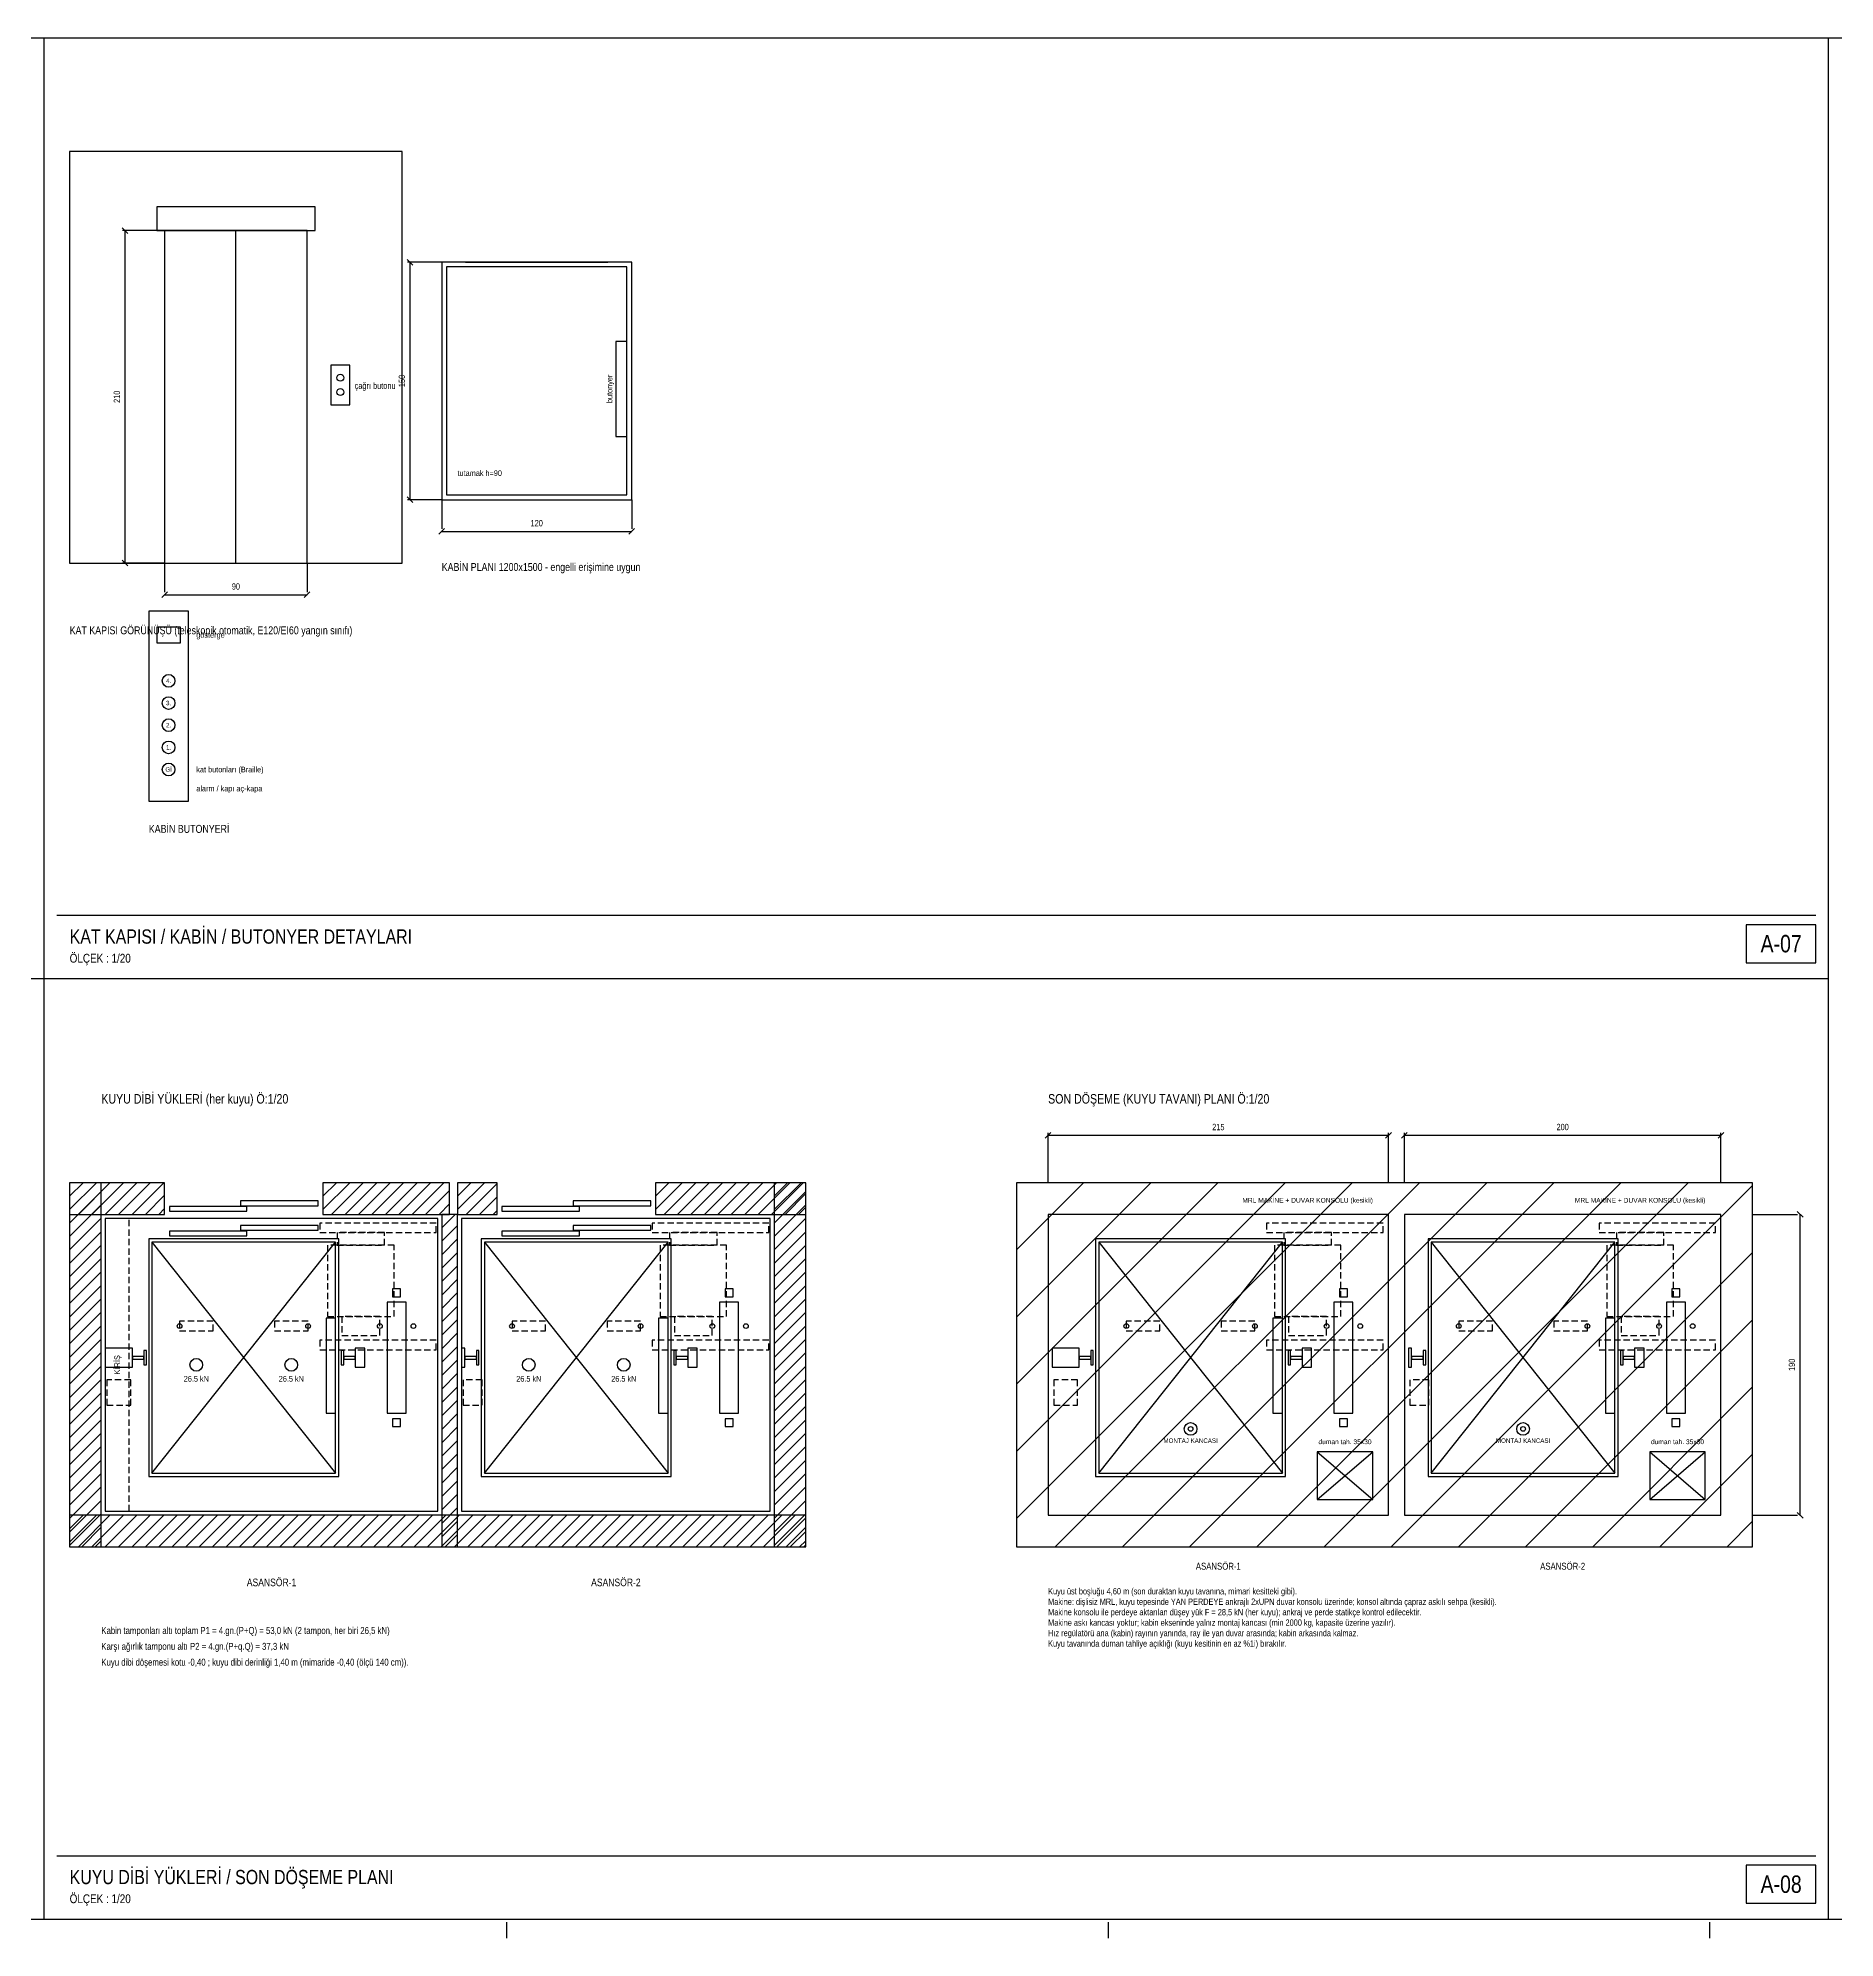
# Model space of a CAD drawing. Header units: centimetres. Extents: x 0 to 13360, y -30 to 2970.
# Drawn here: x 6010 to 8847, y -30 to 2970 of the extents above; entities that cross this region are included whole.
import ezdxf
from ezdxf.enums import TextEntityAlignment as Align

# ---------------------------------------------------------------- set-up
doc = ezdxf.new("R2010")
doc.units = ezdxf.units.CM
doc.linetypes.add('CENTER', pattern=[40, 25, -5, 5, -5])
doc.linetypes.add('DASHED', pattern=[15, 10, -5])
for name, color, linetype in [('SCOTT-ANTET', 4, 'CONTINUOUS'), ('SCOTT-BASLIK', 5, 'CONTINUOUS'), ('SCOTT-CERCEVE', 7, 'CONTINUOUS'), ('SCOTT-DUVAR', 7, 'CONTINUOUS'), ('SCOTT-EKSEN', 8, 'CENTER'), ('SCOTT-HALAT', 6, 'CONTINUOUS'), ('SCOTT-KA', 30, 'CONTINUOUS'), ('SCOTT-KABIN', 5, 'CONTINUOUS'), ('SCOTT-KAPI', 3, 'CONTINUOUS'), ('SCOTT-KIRIS', 1, 'DASHED'), ('SCOTT-MOTOR', 6, 'CONTINUOUS'), ('SCOTT-MOTOR-GIZLI', 6, 'DASHED'), ('SCOTT-OLCU', 3, 'CONTINUOUS'), ('SCOTT-RAY', 1, 'CONTINUOUS'), ('SCOTT-SIVA', 8, 'CONTINUOUS'), ('SCOTT-TARAMA', 8, 'CONTINUOUS'), ('SCOTT-YAZI', 4, 'CONTINUOUS'), ('SCOTT-YUK', 1, 'CONTINUOUS')]:
    doc.layers.add(name, color=color, linetype=linetype)
doc.styles.get("Standard").update_dxf_attribs({"font": 'arial.ttf', "width": 0.8})

msp = doc.modelspace()

# ---------------------------------------------------------------- linework, layer by layer
at = {"layer": 'SCOTT-ANTET'}
for p, q in [((6039.9, 1585), (8817.4, 1585)), ((6039.9, 100), (8817.4, 100))]:
    msp.add_line(p, q, dxfattribs=at)
for points in [[(8707.4, 1510), (8817.4, 1510), (8817.4, 1570), (8707.4, 1570)], [(8707.4, 25), (8817.4, 25), (8817.4, 85), (8707.4, 85)]]:
    msp.add_lwpolyline(points, close=True, dxfattribs=at)
at = {"layer": 'SCOTT-CERCEVE'}
for p, q in [((6019.9, 0), (6019.9, 2970)), ((8837.4, 0), (8837.4, 2970)), ((4268.2, 1485), (6019.9, 1485)), ((6019.9, 1485), (8837.4, 1485))]:
    msp.add_line(p, q, dxfattribs=at)
for points in [[(0, 0), (13359.9, 0), (13359.9, 2970), (0, 2970)], [(100, 0), (13334.9, 0), (13334.9, 2970), (100, 2970)]]:
    msp.add_lwpolyline(points, close=True, dxfattribs=at)
at = {"layer": 'SCOTT-DUVAR'}
for points in [[(6059.9, 2141), (6584.9, 2141), (6584.9, 2791), (6059.9, 2791)], [(6059.9, 587.5), (6109.9, 587.5), (6109.9, 1162.5), (6059.9, 1162.5)], [(6059.9, 1112.5), (6209.9, 1112.5), (6209.9, 1162.5), (6059.9, 1162.5)], [(6459.9, 1112.5), (6659.9, 1112.5), (6659.9, 1162.5), (6459.9, 1162.5)], [(6672.4, 1112.5), (6734.9, 1112.5), (6734.9, 1162.5), (6672.4, 1162.5)], [(6984.9, 1112.5), (7222.4, 1112.5), (7222.4, 1162.5), (6984.9, 1162.5)], [(7172.4, 587.5), (7222.4, 587.5), (7222.4, 1162.5), (7172.4, 1162.5)], [(7554.9, 587.5), (8717.4, 587.5), (8717.4, 1162.5), (7554.9, 1162.5)], [(6647.4, 587.5), (6672.4, 587.5), (6672.4, 1112.5), (6647.4, 1112.5)], [(6059.9, 587.5), (7222.4, 587.5), (7222.4, 637.5), (6059.9, 637.5)]]:
    msp.add_lwpolyline(points, close=True, dxfattribs=at)
at = {"layer": 'SCOTT-EKSEN'}
for p, q in [((6750, -30), (6750, -5)), ((7700, -30), (7700, -5)), ((8650, -30), (8650, -5))]:
    msp.add_line(p, q, dxfattribs=at)
at = {"layer": 'SCOTT-HALAT'}
for centre in [(6233.4, 936.2), (6436.4, 936.2), (6549.7, 936.2), (6602.7, 936.2), (6758.4, 936.2), (6961.4, 936.2), (7074.7, 936.2), (7127.7, 936.2), (7728.4, 936.2), (7931.4, 936.2), (8044.7, 936.2), (8097.7, 936.2), (8253.4, 936.2), (8456.4, 936.2), (8569.7, 936.2), (8622.7, 936.2)]:
    msp.add_circle(centre, 3.75, dxfattribs=at)
at = {"layer": 'SCOTT-KA'}
for points in [[(6561.2, 798.8), (6591.2, 798.8), (6591.2, 973.8), (6561.2, 973.8)], [(7086.2, 798.8), (7116.2, 798.8), (7116.2, 973.8), (7086.2, 973.8)], [(8056.2, 798.8), (8086.2, 798.8), (8086.2, 973.8), (8056.2, 973.8)], [(8581.2, 798.8), (8611.2, 798.8), (8611.2, 973.8), (8581.2, 973.8)]]:
    msp.add_lwpolyline(points, close=True, dxfattribs=at)
at = {"layer": 'SCOTT-KABIN'}
for p, q in [((6654.9, 2466), (6654.9, 2466)), ((6189.9, 703.8), (6479.9, 1068.8)), ((6189.9, 1068.8), (6479.9, 703.8)), ((6714.9, 703.8), (7004.9, 1068.8)), ((6714.9, 1068.8), (7004.9, 703.8)), ((7684.9, 703.8), (7974.9, 1068.8)), ((7684.9, 1068.8), (7974.9, 703.8)), ((8209.9, 703.8), (8499.9, 1068.8)), ((8209.9, 1068.8), (8499.9, 703.8))]:
    msp.add_line(p, q, dxfattribs=at)
for points in [[(6647.4, 2241), (6947.4, 2241), (6947.4, 2616), (6647.4, 2616)], [(6654.9, 2248.5), (6939.9, 2248.5), (6939.9, 2608.5), (6654.9, 2608.5)], [(6922.4, 2341), (6939.9, 2341), (6939.9, 2491), (6922.4, 2491)], [(6184.9, 1765), (6247.4, 1765), (6247.4, 2065), (6184.9, 2065)], [(6197.4, 2015), (6234.9, 2015), (6234.9, 2040), (6197.4, 2040)], [(6184.9, 698.8), (6484.9, 698.8), (6484.9, 1073.8), (6184.9, 1073.8)], [(6189.9, 703.8), (6479.9, 703.8), (6479.9, 1068.8), (6189.9, 1068.8)], [(6709.9, 698.8), (7009.9, 698.8), (7009.9, 1073.8), (6709.9, 1073.8)], [(6714.9, 703.8), (7004.9, 703.8), (7004.9, 1068.8), (6714.9, 1068.8)], [(7679.9, 698.8), (7979.9, 698.8), (7979.9, 1073.8), (7679.9, 1073.8)], [(7684.9, 703.8), (7974.9, 703.8), (7974.9, 1068.8), (7684.9, 1068.8)], [(8204.9, 698.8), (8504.9, 698.8), (8504.9, 1073.8), (8204.9, 1073.8)], [(8209.9, 703.8), (8499.9, 703.8), (8499.9, 1068.8), (8209.9, 1068.8)], [(6464.9, 798.8), (6479.9, 798.8), (6479.9, 948.8), (6464.9, 948.8)], [(6989.9, 798.8), (7004.9, 798.8), (7004.9, 948.8), (6989.9, 948.8)], [(7959.9, 798.8), (7974.9, 798.8), (7974.9, 948.8), (7959.9, 948.8)], [(8484.9, 798.8), (8499.9, 798.8), (8499.9, 948.8), (8484.9, 948.8)]]:
    msp.add_lwpolyline(points, close=True, dxfattribs=at)
for centre in [(6216.2, 1955), (6216.2, 1920), (6216.2, 1885), (6216.2, 1850), (6216.2, 1815)]:
    msp.add_circle(centre, 10, dxfattribs=at)
at = {"layer": 'SCOTT-KAPI'}
for p, q in [((6322.4, 2141), (6322.4, 2666)), ((6684.9, 2616), (6909.9, 2616))]:
    msp.add_line(p, q, dxfattribs=at)
for points in [[(6197.4, 2666), (6447.4, 2666), (6447.4, 2703.5), (6197.4, 2703.5)], [(6209.9, 2141), (6434.9, 2141), (6434.9, 2666), (6209.9, 2666)], [(6472.4, 2391), (6502.4, 2391), (6502.4, 2453.5), (6472.4, 2453.5)], [(6217.4, 1117.5), (6339.9, 1117.5), (6339.9, 1125), (6217.4, 1125)], [(6329.9, 1126.2), (6452.4, 1126.2), (6452.4, 1133.8), (6329.9, 1133.8)], [(6742.4, 1117.5), (6864.9, 1117.5), (6864.9, 1125), (6742.4, 1125)], [(6854.9, 1126.2), (6977.4, 1126.2), (6977.4, 1133.8), (6854.9, 1133.8)], [(6217.4, 1078.8), (6339.9, 1078.8), (6339.9, 1086.2), (6217.4, 1086.2)], [(6329.9, 1087.5), (6452.4, 1087.5), (6452.4, 1095), (6329.9, 1095)], [(6742.4, 1078.8), (6864.9, 1078.8), (6864.9, 1086.2), (6742.4, 1086.2)], [(6854.9, 1087.5), (6977.4, 1087.5), (6977.4, 1095), (6854.9, 1095)]]:
    msp.add_lwpolyline(points, close=True, dxfattribs=at)
for centre in [(6487.4, 2433.5), (6487.4, 2411)]:
    msp.add_circle(centre, 5.5, dxfattribs=at)
at = {"layer": 'SCOTT-KIRIS'}
msp.add_lwpolyline([(6116.2, 643.8), (6153.7, 643.8), (6153.7, 1106.2), (6116.2, 1106.2)], close=True, dxfattribs=at)
at = {"layer": 'SCOTT-MOTOR'}
for p, q in [((8029.9, 662.5), (8117.4, 737.5)), ((8029.9, 737.5), (8117.4, 662.5)), ((8554.9, 662.5), (8642.4, 737.5)), ((8554.9, 737.5), (8642.4, 662.5))]:
    msp.add_line(p, q, dxfattribs=at)
for points in [[(8029.9, 662.5), (8117.4, 662.5), (8117.4, 737.5), (8029.9, 737.5)], [(8554.9, 662.5), (8642.4, 662.5), (8642.4, 737.5), (8554.9, 737.5)]]:
    msp.add_lwpolyline(points, close=True, dxfattribs=at)
for centre, radius in [((7829.9, 773.8), 10), ((8354.9, 773.8), 10), ((7829.9, 773.8), 3.75), ((8354.9, 773.8), 3.75)]:
    msp.add_circle(centre, radius, dxfattribs=at)
at = {"layer": 'SCOTT-MOTOR-GIZLI'}
for points in [[(6454.9, 1083.8), (6638.7, 1083.8), (6638.7, 1098.8), (6454.9, 1098.8)], [(6482.2, 1063.8), (6557.2, 1063.8), (6557.2, 1083.8), (6482.2, 1083.8)], [(6979.9, 1083.8), (7163.7, 1083.8), (7163.7, 1098.8), (6979.9, 1098.8)], [(7007.2, 1063.8), (7082.2, 1063.8), (7082.2, 1083.8), (7007.2, 1083.8)], [(7949.9, 1083.8), (8133.7, 1083.8), (8133.7, 1098.8), (7949.9, 1098.8)], [(7977.2, 1063.8), (8052.2, 1063.8), (8052.2, 1083.8), (7977.2, 1083.8)], [(8474.9, 1083.8), (8658.7, 1083.8), (8658.7, 1098.8), (8474.9, 1098.8)], [(8502.2, 1063.8), (8577.2, 1063.8), (8577.2, 1083.8), (8502.2, 1083.8)], [(6467.2, 951.2), (6572.2, 951.2), (6572.2, 1063.8), (6467.2, 1063.8)], [(6992.2, 951.2), (7097.2, 951.2), (7097.2, 1063.8), (6992.2, 1063.8)], [(7962.2, 951.2), (8067.2, 951.2), (8067.2, 1063.8), (7962.2, 1063.8)], [(8487.2, 951.2), (8592.2, 951.2), (8592.2, 1063.8), (8487.2, 1063.8)], [(6233.4, 928.8), (6286.4, 928.8), (6286.4, 943.8), (6233.4, 943.8)], [(6383.4, 928.8), (6436.4, 928.8), (6436.4, 943.8), (6383.4, 943.8)], [(6489.7, 921.2), (6549.7, 921.2), (6549.7, 951.2), (6489.7, 951.2)], [(6758.4, 928.8), (6811.4, 928.8), (6811.4, 943.8), (6758.4, 943.8)], [(6908.4, 928.8), (6961.4, 928.8), (6961.4, 943.8), (6908.4, 943.8)], [(7014.7, 921.2), (7074.7, 921.2), (7074.7, 951.2), (7014.7, 951.2)], [(7728.4, 928.8), (7781.4, 928.8), (7781.4, 943.8), (7728.4, 943.8)], [(7878.4, 928.8), (7931.4, 928.8), (7931.4, 943.8), (7878.4, 943.8)], [(7984.7, 921.2), (8044.7, 921.2), (8044.7, 951.2), (7984.7, 951.2)], [(8253.4, 928.8), (8306.4, 928.8), (8306.4, 943.8), (8253.4, 943.8)], [(8403.4, 928.8), (8456.4, 928.8), (8456.4, 943.8), (8403.4, 943.8)], [(8509.7, 921.2), (8569.7, 921.2), (8569.7, 951.2), (8509.7, 951.2)], [(6454.9, 898.8), (6638.7, 898.8), (6638.7, 913.8), (6454.9, 913.8)], [(6979.9, 898.8), (7163.7, 898.8), (7163.7, 913.8), (6979.9, 913.8)], [(7949.9, 898.8), (8133.7, 898.8), (8133.7, 913.8), (7949.9, 913.8)], [(8474.9, 898.8), (8658.7, 898.8), (8658.7, 913.8), (8474.9, 913.8)], [(6118.7, 811.2), (6156.4, 811.2), (6156.4, 851.2), (6118.7, 851.2)], [(6681.2, 811.2), (6711.2, 811.2), (6711.2, 851.2), (6681.2, 851.2)], [(7613.7, 811.2), (7651.4, 811.2), (7651.4, 851.2), (7613.7, 851.2)], [(8176.2, 811.2), (8206.2, 811.2), (8206.2, 851.2), (8176.2, 851.2)]]:
    msp.add_lwpolyline(points, close=True, dxfattribs=at)
at = {"layer": 'SCOTT-OLCU'}
for p, q in [((6151.9, 2661.5), (6142.9, 2670.5)), ((6209.9, 2666), (6143.4, 2666)), ((6147.4, 2141), (6147.4, 2666)), ((6601.9, 2611.5), (6592.9, 2620.5)), ((6647.4, 2616), (6593.4, 2616)), ((6597.4, 2241), (6597.4, 2616)), ((6601.9, 2236.5), (6592.9, 2245.5)), ((6647.4, 2241), (6593.4, 2241)), ((6647.4, 2241), (6647.4, 2195)), ((6947.4, 2241), (6947.4, 2195)), ((6642.9, 2186.5), (6651.9, 2195.5)), ((6647.4, 2191), (6947.4, 2191)), ((6942.9, 2186.5), (6951.9, 2195.5)), ((6151.9, 2136.5), (6142.9, 2145.5)), ((6209.9, 2141), (6143.4, 2141)), ((6209.9, 2141), (6209.9, 2095)), ((6434.9, 2141), (6434.9, 2095)), ((6205.4, 2086.5), (6214.4, 2095.5)), ((6209.9, 2091), (6434.9, 2091)), ((6430.4, 2086.5), (6439.4, 2095.5)), ((7600.4, 1233), (7609.4, 1242)), ((7604.9, 1162.5), (7604.9, 1241.5)), ((7604.9, 1237.5), (8142.4, 1237.5)), ((8137.9, 1233), (8146.9, 1242)), ((8142.4, 1162.5), (8142.4, 1241.5)), ((8162.9, 1233), (8171.9, 1242)), ((8167.4, 1162.5), (8167.4, 1241.5)), ((8167.4, 1237.5), (8667.4, 1237.5)), ((8662.9, 1233), (8671.9, 1242)), ((8667.4, 1162.5), (8667.4, 1241.5)), ((8717.4, 1112.5), (8788.4, 1112.5)), ((8796.9, 1108), (8787.9, 1117)), ((8792.4, 637.5), (8792.4, 1112.5)), ((8717.4, 637.5), (8788.4, 637.5)), ((8796.9, 633), (8787.9, 642))]:
    msp.add_line(p, q, dxfattribs=at)
at = {"layer": 'SCOTT-RAY'}
for points in [[(6569.9, 982.5), (6582.4, 982.5), (6582.4, 995), (6569.9, 995)], [(7094.9, 982.5), (7107.4, 982.5), (7107.4, 995), (7094.9, 995)], [(8064.9, 982.5), (8077.4, 982.5), (8077.4, 995), (8064.9, 995)], [(8589.9, 982.5), (8602.4, 982.5), (8602.4, 995), (8589.9, 995)], [(6116.2, 871.2), (6158.9, 871.2), (6158.9, 901.2), (6116.2, 901.2)], [(6510.9, 871.2), (6525.9, 871.2), (6525.9, 901.2), (6510.9, 901.2)], [(6678.7, 871.2), (6683.9, 871.2), (6683.9, 901.2), (6678.7, 901.2)], [(7035.9, 871.2), (7050.9, 871.2), (7050.9, 901.2), (7035.9, 901.2)], [(7611.2, 871.2), (7653.9, 871.2), (7653.9, 901.2), (7611.2, 901.2)], [(8005.9, 871.2), (8020.9, 871.2), (8020.9, 901.2), (8005.9, 901.2)], [(8173.7, 871.2), (8178.9, 871.2), (8178.9, 901.2), (8173.7, 901.2)], [(8530.9, 871.2), (8545.9, 871.2), (8545.9, 901.2), (8530.9, 901.2)], [(6158.9, 884.2), (6177.2, 884.2), (6177.2, 888.2), (6158.9, 888.2)], [(6177.2, 875.1), (6181.2, 875.1), (6181.2, 897.4), (6177.2, 897.4)], [(6488.7, 875.1), (6492.7, 875.1), (6492.7, 897.4), (6488.7, 897.4)], [(6492.7, 884.2), (6510.9, 884.2), (6510.9, 888.2), (6492.7, 888.2)], [(6683.9, 884.2), (6702.2, 884.2), (6702.2, 888.2), (6683.9, 888.2)], [(6702.2, 875.1), (6706.2, 875.1), (6706.2, 897.4), (6702.2, 897.4)], [(7013.7, 875.1), (7017.7, 875.1), (7017.7, 897.4), (7013.7, 897.4)], [(7017.7, 884.2), (7035.9, 884.2), (7035.9, 888.2), (7017.7, 888.2)], [(7653.9, 884.2), (7672.2, 884.2), (7672.2, 888.2), (7653.9, 888.2)], [(7672.2, 875.1), (7676.2, 875.1), (7676.2, 897.4), (7672.2, 897.4)], [(7983.7, 875.1), (7987.7, 875.1), (7987.7, 897.4), (7983.7, 897.4)], [(7987.7, 884.2), (8005.9, 884.2), (8005.9, 888.2), (7987.7, 888.2)], [(8178.9, 884.2), (8197.2, 884.2), (8197.2, 888.2), (8178.9, 888.2)], [(8197.2, 875.1), (8201.2, 875.1), (8201.2, 897.4), (8197.2, 897.4)], [(8508.7, 875.1), (8512.7, 875.1), (8512.7, 897.4), (8508.7, 897.4)], [(8512.7, 884.2), (8530.9, 884.2), (8530.9, 888.2), (8512.7, 888.2)], [(6569.9, 777.5), (6582.4, 777.5), (6582.4, 790), (6569.9, 790)], [(7094.9, 777.5), (7107.4, 777.5), (7107.4, 790), (7094.9, 790)], [(8064.9, 777.5), (8077.4, 777.5), (8077.4, 790), (8064.9, 790)], [(8589.9, 777.5), (8602.4, 777.5), (8602.4, 790), (8589.9, 790)]]:
    msp.add_lwpolyline(points, close=True, dxfattribs=at)
at = {"layer": 'SCOTT-SIVA'}
for points in [[(7604.9, 637.5), (8142.4, 637.5), (8142.4, 1112.5), (7604.9, 1112.5)], [(8167.4, 637.5), (8667.4, 637.5), (8667.4, 1112.5), (8167.4, 1112.5)], [(6116.2, 643.8), (6641.2, 643.8), (6641.2, 1106.2), (6116.2, 1106.2)], [(6678.7, 643.8), (7166.2, 643.8), (7166.2, 1106.2), (6678.7, 1106.2)]]:
    msp.add_lwpolyline(points, close=True, dxfattribs=at)
at = {"layer": 'SCOTT-TARAMA'}
for p, q in [((6059.9, 1141.3), (6081.1, 1162.5)), ((6059.9, 1120.1), (6102.3, 1162.5)), ((6059.9, 1141.3), (6081.1, 1162.5)), ((6059.9, 1120.1), (6102.3, 1162.5)), ((6059.9, 1098.9), (6109.9, 1148.9)), ((6073.6, 1112.5), (6123.6, 1162.5)), ((6094.8, 1112.5), (6144.8, 1162.5)), ((6116, 1112.5), (6166, 1162.5)), ((6137.2, 1112.5), (6187.2, 1162.5)), ((6158.4, 1112.5), (6208.4, 1162.5)), ((6179.6, 1112.5), (6209.9, 1142.8)), ((6459.9, 1141.3), (6481.1, 1162.5)), ((6459.9, 1120.1), (6502.3, 1162.5)), ((6473.6, 1112.5), (6523.6, 1162.5)), ((6494.8, 1112.5), (6544.8, 1162.5)), ((6516, 1112.5), (6566, 1162.5)), ((6537.2, 1112.5), (6587.2, 1162.5)), ((6558.4, 1112.5), (6608.4, 1162.5)), ((6579.6, 1112.5), (6629.6, 1162.5)), ((6600.8, 1112.5), (6650.8, 1162.5)), ((6622, 1112.5), (6659.9, 1150.4)), ((6672.4, 1141.3), (6693.6, 1162.5)), ((6672.4, 1120.1), (6714.8, 1162.5)), ((6686.1, 1112.5), (6734.9, 1161.4)), ((6707.3, 1112.5), (6734.9, 1140.1)), ((6984.9, 1141.3), (7006.1, 1162.5)), ((6984.9, 1120.1), (7027.3, 1162.5)), ((6998.6, 1112.5), (7048.6, 1162.5)), ((7019.8, 1112.5), (7069.8, 1162.5)), ((7041, 1112.5), (7091, 1162.5)), ((7062.2, 1112.5), (7112.2, 1162.5)), ((7083.4, 1112.5), (7133.4, 1162.5)), ((7104.6, 1112.5), (7154.6, 1162.5)), ((7125.8, 1112.5), (7175.8, 1162.5)), ((7147, 1112.5), (7197, 1162.5)), ((7168.3, 1112.5), (7218.3, 1162.5)), ((7172.4, 1141.3), (7193.6, 1162.5)), ((7172.4, 1120.1), (7214.8, 1162.5)), ((7172.4, 1098.9), (7222.4, 1148.9)), ((7189.5, 1112.5), (7222.4, 1145.4)), ((7554.9, 1056.4), (7661, 1162.5)), ((7554.9, 950.4), (7767, 1162.5)), ((7554.9, 844.3), (7873.1, 1162.5)), ((7554.9, 738.2), (7979.2, 1162.5)), ((7554.9, 632.2), (8085.2, 1162.5)), ((7616.3, 587.5), (8191.3, 1162.5)), ((7722.4, 587.5), (8297.4, 1162.5)), ((7828.4, 587.5), (8403.4, 1162.5)), ((7934.5, 587.5), (8509.5, 1162.5)), ((8040.6, 587.5), (8615.6, 1162.5)), ((8146.6, 587.5), (8717.4, 1158.3)), ((6059.9, 1077.6), (6109.9, 1127.6)), ((6200.8, 1112.5), (6209.9, 1121.6)), ((6643.3, 1112.5), (6659.9, 1129.2)), ((6647.4, 1091.3), (6668.6, 1112.5)), ((6728.5, 1112.5), (6734.9, 1118.9)), ((7172.4, 1077.6), (7222.4, 1127.6)), ((7210.7, 1112.5), (7222.4, 1124.2)), ((6059.9, 1056.4), (6109.9, 1106.4)), ((6059.9, 1035.2), (6109.9, 1085.2)), ((6647.4, 1070.1), (6672.4, 1095.1)), ((7172.4, 1056.4), (7222.4, 1106.4)), ((7172.4, 1035.2), (7222.4, 1085.2)), ((6059.9, 1014), (6109.9, 1064)), ((6647.4, 1048.9), (6672.4, 1073.9)), ((6647.4, 1027.6), (6672.4, 1052.6)), ((7172.4, 1014), (7222.4, 1064)), ((8252.7, 587.5), (8717.4, 1052.2)), ((6059.9, 992.8), (6109.9, 1042.8)), ((6059.9, 971.6), (6109.9, 1021.6)), ((6647.4, 1006.4), (6672.4, 1031.4)), ((7172.4, 992.8), (7222.4, 1042.8)), ((7172.4, 971.6), (7222.4, 1021.6)), ((6059.9, 950.4), (6109.9, 1000.4)), ((6647.4, 985.2), (6672.4, 1010.2)), ((7172.4, 950.4), (7222.4, 1000.4)), ((6059.9, 929.2), (6109.9, 979.2)), ((6647.4, 964), (6672.4, 989)), ((6647.4, 942.8), (6672.4, 967.8)), ((7172.4, 929.2), (7222.4, 979.2)), ((6059.9, 907.9), (6109.9, 957.9)), ((6059.9, 886.7), (6109.9, 936.7)), ((6647.4, 921.6), (6672.4, 946.6)), ((7172.4, 907.9), (7222.4, 957.9)), ((7172.4, 886.7), (7222.4, 936.7)), ((8358.8, 587.5), (8717.4, 946.2)), ((6059.9, 865.5), (6109.9, 915.5)), ((6647.4, 900.4), (6672.4, 925.4)), ((6647.4, 879.2), (6672.4, 904.2)), ((7172.4, 865.5), (7222.4, 915.5)), ((6059.9, 844.3), (6109.9, 894.3)), ((6059.9, 823.1), (6109.9, 873.1)), ((6647.4, 857.9), (6672.4, 882.9)), ((7172.4, 844.3), (7222.4, 894.3)), ((7172.4, 823.1), (7222.4, 873.1)), ((6059.9, 801.9), (6109.9, 851.9)), ((6647.4, 836.7), (6672.4, 861.7)), ((6647.4, 815.5), (6672.4, 840.5)), ((7172.4, 801.9), (7222.4, 851.9)), ((8464.8, 587.5), (8717.4, 840.1)), ((6059.9, 780.7), (6109.9, 830.7)), ((6647.4, 794.3), (6672.4, 819.3)), ((7172.4, 780.7), (7222.4, 830.7)), ((6059.9, 759.5), (6109.9, 809.5)), ((6059.9, 738.2), (6109.9, 788.2)), ((6647.4, 773.1), (6672.4, 798.1)), ((7172.4, 759.5), (7222.4, 809.5)), ((7172.4, 738.2), (7222.4, 788.2)), ((6059.9, 717), (6109.9, 767)), ((6647.4, 751.9), (6672.4, 776.9)), ((6647.4, 730.7), (6672.4, 755.7)), ((7172.4, 717), (7222.4, 767)), ((6059.9, 695.8), (6109.9, 745.8)), ((6059.9, 674.6), (6109.9, 724.6)), ((6647.4, 709.5), (6672.4, 734.5)), ((7172.4, 695.8), (7222.4, 745.8)), ((7172.4, 674.6), (7222.4, 724.6)), ((8570.9, 587.5), (8717.4, 734)), ((6059.9, 653.4), (6109.9, 703.4)), ((6647.4, 688.2), (6672.4, 713.2)), ((6647.4, 667), (6672.4, 692)), ((7172.4, 653.4), (7222.4, 703.4)), ((6059.9, 632.2), (6109.9, 682.2)), ((6059.9, 611), (6109.9, 661)), ((6647.4, 645.8), (6672.4, 670.8)), ((7172.4, 632.2), (7222.4, 682.2)), ((7172.4, 611), (7222.4, 661)), ((6059.9, 589.7), (6109.9, 639.7)), ((6059.9, 616.3), (6081.1, 637.5)), ((6059.9, 595.1), (6102.3, 637.5)), ((6073.6, 587.5), (6123.6, 637.5)), ((6094.8, 587.5), (6144.8, 637.5)), ((6116, 587.5), (6166, 637.5)), ((6137.2, 587.5), (6187.2, 637.5)), ((6158.4, 587.5), (6208.4, 637.5)), ((6179.6, 587.5), (6229.6, 637.5)), ((6200.8, 587.5), (6250.8, 637.5)), ((6222, 587.5), (6272, 637.5)), ((6243.3, 587.5), (6293.3, 637.5)), ((6264.5, 587.5), (6314.5, 637.5)), ((6285.7, 587.5), (6335.7, 637.5)), ((6306.9, 587.5), (6356.9, 637.5)), ((6328.1, 587.5), (6378.1, 637.5)), ((6349.3, 587.5), (6399.3, 637.5)), ((6370.5, 587.5), (6420.5, 637.5)), ((6391.8, 587.5), (6441.8, 637.5)), ((6413, 587.5), (6463, 637.5)), ((6434.2, 587.5), (6484.2, 637.5)), ((6455.4, 587.5), (6505.4, 637.5)), ((6476.6, 587.5), (6526.6, 637.5)), ((6497.8, 587.5), (6547.8, 637.5)), ((6519, 587.5), (6569, 637.5)), ((6540.2, 587.5), (6590.2, 637.5)), ((6561.5, 587.5), (6611.5, 637.5)), ((6582.7, 587.5), (6632.7, 637.5)), ((6603.9, 587.5), (6653.9, 637.5)), ((6625.1, 587.5), (6675.1, 637.5)), ((6646.3, 587.5), (6696.3, 637.5)), ((6647.4, 624.6), (6672.4, 649.6)), ((6667.5, 587.5), (6717.5, 637.5)), ((6688.7, 587.5), (6738.7, 637.5)), ((6709.9, 587.5), (6759.9, 637.5)), ((6731.2, 587.5), (6781.2, 637.5)), ((6752.4, 587.5), (6802.4, 637.5)), ((6773.6, 587.5), (6823.6, 637.5)), ((6794.8, 587.5), (6844.8, 637.5)), ((6816, 587.5), (6866, 637.5)), ((6837.2, 587.5), (6887.2, 637.5)), ((6858.4, 587.5), (6908.4, 637.5)), ((6879.7, 587.5), (6929.7, 637.5)), ((6900.9, 587.5), (6950.9, 637.5)), ((6922.1, 587.5), (6972.1, 637.5)), ((6943.3, 587.5), (6993.3, 637.5)), ((6964.5, 587.5), (7014.5, 637.5)), ((6985.7, 587.5), (7035.7, 637.5)), ((7006.9, 587.5), (7056.9, 637.5)), ((7028.1, 587.5), (7078.1, 637.5)), ((7049.4, 587.5), (7099.4, 637.5)), ((7070.6, 587.5), (7120.6, 637.5)), ((7091.8, 587.5), (7141.8, 637.5)), ((7113, 587.5), (7163, 637.5)), ((7134.2, 587.5), (7184.2, 637.5)), ((7155.4, 587.5), (7205.4, 637.5)), ((7172.4, 589.7), (7222.4, 639.7)), ((7176.6, 587.5), (7222.4, 633.3)), ((6078.9, 587.5), (6109.9, 618.5)), ((6647.4, 603.4), (6672.4, 628.4)), ((6652.7, 587.5), (6672.4, 607.2)), ((7191.4, 587.5), (7222.4, 618.5)), ((7197.8, 587.5), (7222.4, 612.1)), ((8677, 587.5), (8717.4, 628)), ((6100.1, 587.5), (6109.9, 597.3)), ((7212.6, 587.5), (7222.4, 597.3)), ((7219.1, 587.5), (7222.4, 590.9))]:
    msp.add_line(p, q, dxfattribs=at)
at = {"layer": 'SCOTT-YUK'}
for centre in [(6259.9, 875), (6409.9, 875), (6784.9, 875), (6934.9, 875)]:
    msp.add_circle(centre, 10, dxfattribs=at)

# ---------------------------------------------------------------- texts
at = {"layer": 'SCOTT-ANTET', "width": 0.8}
for s, p in [('A-07', (8762.4, 1540)), ('A-08', (8762.4, 55))]:
    msp.add_text(s, height=27.5, dxfattribs=at).set_placement(p, align=Align.MIDDLE_CENTER)
for p in [(6059.9, 1510), (6059.9, 25)]:
    msp.add_text('ÖLÇEK : 1/20', height=14, dxfattribs=at).set_placement(p)
at = {"layer": 'SCOTT-BASLIK', "width": 0.8}
for s, height, p in [('KABİN PLANI 1200x1500 - engelli erişimine uygun', 12.5, (6647.4, 2128.5)), ('KAT KAPISI GÖRÜNÜŞÜ (teleskopik otomatik, E120/EI60 yangın sınıfı)', 12.5, (6059.9, 2028.5)), ('KABİN BUTONYERİ', 12.5, (6184.9, 1715)), ('KAT KAPISI / KABİN / BUTONYER DETAYLARI', 22.5, (6059.9, 1540)), ('KUYU DİBİ YÜKLERİ (her kuyu) Ö:1/20', 15, (6109.9, 1287.5)), ('SON DÖŞEME (KUYU TAVANI) PLANI Ö:1/20', 15, (7604.9, 1287.5)), ('KUYU DİBİ YÜKLERİ / SON DÖŞEME PLANI', 22.5, (6059.9, 55))]:
    msp.add_text(s, height=height, dxfattribs=at).set_placement(p)
for s, height, p in [('ASANSÖR-1', 12.1, (6378.7, 537.5)), ('ASANSÖR-2', 12.1, (6922.4, 537.5)), ('ASANSÖR-1', 11, (7873.7, 562.5)), ('ASANSÖR-2', 11, (8417.4, 562.5))]:
    msp.add_text(s, height=height, dxfattribs=at).set_placement(p, align=Align.TOP_CENTER)
at = {"layer": 'SCOTT-KIRIS', "width": 0.8}
msp.add_text('KİRİŞ', height=8.8, rotation=90, dxfattribs=at).set_placement((6134.9, 875), align=Align.MIDDLE_CENTER)
at = {"layer": 'SCOTT-MOTOR', "width": 0.8}
for s, p in [('MRL MAKİNE + DUVAR KONSOLU (kesikli)', (8014.7, 1128.8)), ('MRL MAKİNE + DUVAR KONSOLU (kesikli)', (8539.7, 1128.8)), ('duman tah. 35x30', (8073.7, 747.5)), ('duman tah. 35x30', (8598.7, 747.5))]:
    msp.add_text(s, height=7.5, dxfattribs=at).set_placement(p, align=Align.BOTTOM_CENTER)
for p in [(7829.9, 758.8), (8354.9, 758.8)]:
    msp.add_text('MONTAJ KANCASI', height=7, dxfattribs=at).set_placement(p, align=Align.TOP_CENTER)
at = {"layer": 'SCOTT-OLCU', "width": 0.8}
for s, p in [('150', (6592.4, 2428.5)), ('210', (6142.4, 2403.5)), ('190', (8787.4, 875))]:
    msp.add_text(s, height=10, rotation=90, dxfattribs=at).set_placement(p, align=Align.BOTTOM_CENTER)
for s, p in [('120', (6797.4, 2196)), ('90', (6322.4, 2096)), ('215', (7873.7, 1242.5)), ('200', (8417.4, 1242.5))]:
    msp.add_text(s, height=10, dxfattribs=at).set_placement(p, align=Align.BOTTOM_CENTER)
at = {"layer": 'SCOTT-YAZI', "width": 0.8}
msp.add_text('butonyer', height=9, rotation=90, dxfattribs=at).set_placement((6912.4, 2416), align=Align.MIDDLE_CENTER)
for s, height, p in [('çağrı butonu', 10, (6509.9, 2421)), ('gösterge', 9, (6259.9, 2027.5)), ('kat butonları (Braille)', 9, (6259.9, 1815)), ('alarm / kapı aç-kapa', 9, (6259.9, 1785))]:
    msp.add_text(s, height=height, dxfattribs=at).set_placement(p, align=Align.MIDDLE_LEFT)
for s, height, p in [('tutamak h=90', 9, (6672.4, 2278.5)), ('Kuyu üst boşluğu 4,60 m (son duraktan kuyu tavanına, mimari kesitteki gibi).', 10, (7604.9, 512.5)), ('Makine: dişlisiz MRL, kuyu tepesinde YAN PERDEYE ankrajlı 2xUPN duvar konsolu üzerinde; konsol altında çapraz askılı sehpa (kesikli).', 10, (7604.9, 496)), ('Makine konsolu ile perdeye aktarılan düşey yük F = 28,5 kN (her kuyu); ankraj ve perde statikçe kontrol edilecektir.', 10, (7604.9, 479.5)), ('Kabin tamponları altı toplam P1 = 4.gn.(P+Q) = 53,0 kN (2 tampon, her biri 26,5 kN)', 11, (6109.9, 450)), ('Makine askı kancası yoktur; kabin ekseninde yalnız montaj kancası (min 2000 kg, kapasite üzerine yazılır).', 10, (7604.9, 463)), ('Hız regülatörü ana (kabin) rayının yanında, ray ile yan duvar arasında; kabin arkasında kalmaz.', 10, (7604.9, 446.5)), ('Karşı ağırlık tamponu altı P2 = 4.gn.(P+q.Q) = 37,3 kN', 11, (6109.9, 425)), ('Kuyu tavanında duman tahliye açıklığı (kuyu kesitinin en az %1i) bırakılır.', 10, (7604.9, 430)), ('Kuyu dibi döşemesi kotu -0,40 ; kuyu dibi derinliği 1,40 m (mimaride -0,40 (ölçü 140 cm)).', 11, (6109.9, 400))]:
    msp.add_text(s, height=height, dxfattribs=at).set_placement(p)
for s, p in [('4.', (6216.2, 1955)), ('3.', (6216.2, 1920)), ('2.', (6216.2, 1885)), ('1.', (6216.2, 1850)), ('Gİ', (6216.2, 1815))]:
    msp.add_text(s, height=7, dxfattribs=at).set_placement(p, align=Align.MIDDLE_CENTER)
at = {"layer": 'SCOTT-YUK', "width": 0.8}
for p in [(6259.9, 857.5), (6409.9, 857.5), (6784.9, 857.5), (6934.9, 857.5)]:
    msp.add_text('26.5 kN', height=9, dxfattribs=at).set_placement(p, align=Align.TOP_CENTER)

doc.saveas('drawing.dxf')
